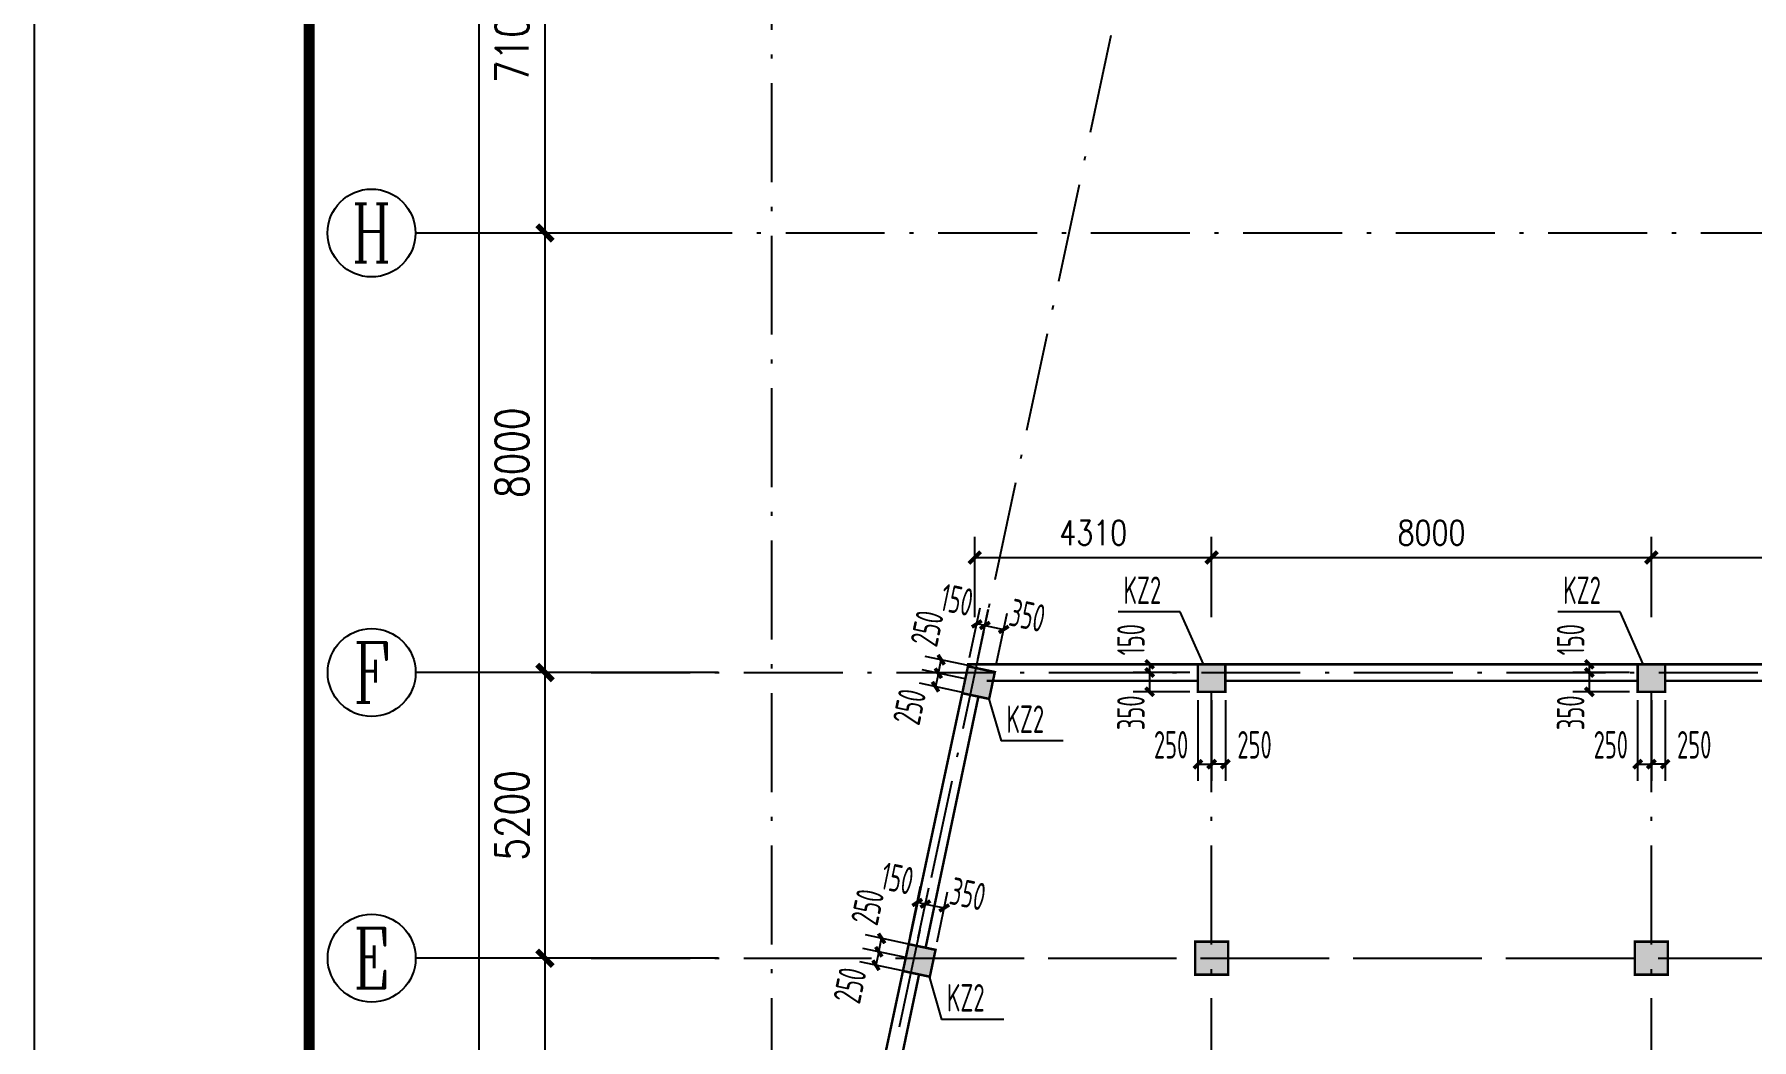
# Model space of a CAD drawing. Extents: x 2468086 to 6957054, y -3413633 to -667223.
# Drawn here: x 4916351 to 4947595, y -1210950 to -1192652 of the extents above; entities that cross this region are included whole.
import ezdxf
from ezdxf.enums import TextEntityAlignment as Align

# ---------------------------------------------------------------- set-up
doc = ezdxf.new("R2010")
doc.units = 0
doc.header["$LTSCALE"] = 100
doc.header["$MEASUREMENT"] = 0
doc.linetypes.add('2', pattern=[18.5, 12, -3, 0.5, -3])
doc.layers.get('0').update_dxf_attribs({"linetype": 'CONTINUOUS'})
doc.layers.get('DEFPOINTS').update_dxf_attribs({"linetype": 'CONTINUOUS'})
for name, color, linetype in [('AXIS', 3, 'CONTINUOUS'), ('AXIS_TEXT', 7, 'CONTINUOUS'), ('PUB_TITLE', 4, 'CONTINUOUS'), ('墙__实线', 3, 'CONTINUOUS'), ('柱', 2, 'CONTINUOUS'), ('柱填充', 43, 'CONTINUOUS'), ('柱编号', 211, 'CONTINUOUS'), ('轴线__尺寸数字', 7, 'CONTINUOUS'), ('轴线__点划线', 252, '2'), ('通风井定位', 145, 'CONTINUOUS')]:
    doc.layers.add(name, color=color, linetype=linetype)
doc.styles.add('_TCH_AXIS', font='COMPLEX', dxfattribs={"bigfont": 'GBCBIG'})
doc.styles.add('DIM_FONT', font='SIMPLEX.shx', dxfattribs={"width": 0.8})
doc.styles.add('GB', font='gbxwxt.shx', dxfattribs={"width": 0.7, "height": 500, "bigfont": 'gbhzfs.shx'})
doc.dimstyles.new('DIMN150', dxfattribs={"dimscale": 1.5, "dimtxt": 300, "dimasz": 100, "dimexe": 250, "dimexo": 300, "dimgap": 150, "dimtad": 1, "dimdec": 0, "dimzin": 0, "dimdsep": 46, "dimtxsty": 'DIM_FONT', "dimblk": 'ARCHTICK', "dimcen": 0.09, "dimclrt": 7, "dimazin": 2, "dimtfac": 1, "dimtdec": 0, "dimtix": 1, "dimtmove": 2, "dimatfit": 3, "dimfxl": 1, "dimtolj": 1, "dimtzin": 0, "dimarcsym": 0})
doc.dimstyles.new('DIMN200', dxfattribs={"dimscale": 2, "dimtxt": 300, "dimasz": 100, "dimexe": 250, "dimexo": 300, "dimgap": 150, "dimtad": 1, "dimdec": 0, "dimzin": 0, "dimdsep": 46, "dimtxsty": 'DIM_FONT', "dimblk": 'ARCHTICK', "dimcen": 0.09, "dimclrt": 7, "dimazin": 2, "dimtfac": 1, "dimtdec": 0, "dimtix": 1, "dimtmove": 2, "dimatfit": 3, "dimldrblk": 'ARCHTICK', "dimfxl": 1, "dimtolj": 1, "dimtzin": 0, "dimarcsym": 0})
doc.dimstyles.new('LYSDIM1', dxfattribs={"dimtxt": 375, "dimasz": 1.5, "dimexe": 300, "dimexo": 150, "dimgap": 90, "dimtad": 1, "dimdec": 0, "dimzin": 0, "dimdsep": 46, "dimtxsty": 'GB', "dimblk1": 'JT', "dimblk2": 'JT', "dimsah": 1, "dimcen": 0, "dimclrt": 7, "dimadec": 0, "dimazin": 0, "dimtfac": 1, "dimtdec": 0, "dimtix": 1, "dimtmove": 2, "dimatfit": 3, "dimldrblk": 'JT', "dimfxl": 1, "dimtolj": 1, "dimtzin": 0, "dimarcsym": 0})

# ---------------------------------------------------------------- blocks, each defined once
blk = doc.blocks.new('_ARCHTICK')
at = {"color": 0, "const_width": 0.5}
blk.add_lwpolyline([(-0.71, -0.71), (0.71, 0.71)], dxfattribs=at)
blk = doc.blocks.new('*D2804')
at = {"layer": 'AXIS', "color": 0, "lineweight": -2, "transparency": 16777216}
for p, q in [((4933461, -1203259), (4933461, -1201799)), ((4937771, -1203259), (4937771, -1201799)), ((4933461, -1202174), (4937771, -1202174))]:
    blk.add_line(p, q, dxfattribs=at)
at = {"layer": 'DEFPOINTS', "color": 0, "transparency": 16777216}
for p in [(4937771, -1202174), (4933461, -1203709), (4937771, -1203709)]:
    blk.add_point(p, dxfattribs=at)
at = {"layer": 'AXIS', "color": 0, "lineweight": -2, "transparency": 16777216, "xscale": 150, "yscale": 150, "zscale": 150, "rotation": 180}
blk.add_blockref('_ARCHTICK', (4933461, -1202174), dxfattribs=at)
at = {"layer": 'AXIS', "color": 0, "lineweight": -2, "transparency": 16777216, "xscale": 150, "yscale": 150, "zscale": 150}
blk.add_blockref('_ARCHTICK', (4937771, -1202174), dxfattribs=at)
at = {"layer": 'AXIS', "color": 7, "transparency": 16777216, "insert": (4935616, -1201724), "char_height": 450, "attachment_point": 5, "style": 'DIM_FONT'}
blk.add_mtext('\\A1;4310', dxfattribs=at)
blk = doc.blocks.new('*D2805')
at = {"layer": 'AXIS', "color": 0, "lineweight": -2, "transparency": 16777216}
for p, q in [((4937771, -1203259), (4937771, -1201799)), ((4945771, -1203259), (4945771, -1201799)), ((4937771, -1202174), (4945771, -1202174))]:
    blk.add_line(p, q, dxfattribs=at)
at = {"layer": 'DEFPOINTS', "color": 0, "transparency": 16777216}
for p in [(4945771, -1202174), (4937771, -1203709), (4945771, -1203709)]:
    blk.add_point(p, dxfattribs=at)
at = {"layer": 'AXIS', "color": 0, "lineweight": -2, "transparency": 16777216, "xscale": 150, "yscale": 150, "zscale": 150, "rotation": 180}
blk.add_blockref('_ARCHTICK', (4937771, -1202174), dxfattribs=at)
at = {"layer": 'AXIS', "color": 0, "lineweight": -2, "transparency": 16777216, "xscale": 150, "yscale": 150, "zscale": 150}
blk.add_blockref('_ARCHTICK', (4945771, -1202174), dxfattribs=at)
at = {"layer": 'AXIS', "color": 7, "transparency": 16777216, "insert": (4941771, -1201724), "char_height": 450, "attachment_point": 5, "style": 'DIM_FONT'}
blk.add_mtext('\\A1;8000', dxfattribs=at)
blk = doc.blocks.new('*D2806')
at = {"layer": 'AXIS', "color": 0, "lineweight": -2, "transparency": 16777216}
for p, q in [((4945771, -1203259), (4945771, -1201799)), ((4953771, -1203259), (4953771, -1201799)), ((4945771, -1202174), (4953771, -1202174))]:
    blk.add_line(p, q, dxfattribs=at)
at = {"layer": 'DEFPOINTS', "color": 0, "transparency": 16777216}
for p in [(4953771, -1202174), (4945771, -1203709), (4953771, -1203709)]:
    blk.add_point(p, dxfattribs=at)
at = {"layer": 'AXIS', "color": 0, "lineweight": -2, "transparency": 16777216, "xscale": 150, "yscale": 150, "zscale": 150, "rotation": 180}
blk.add_blockref('_ARCHTICK', (4945771, -1202174), dxfattribs=at)
at = {"layer": 'AXIS', "color": 0, "lineweight": -2, "transparency": 16777216, "xscale": 150, "yscale": 150, "zscale": 150}
blk.add_blockref('_ARCHTICK', (4953771, -1202174), dxfattribs=at)
at = {"layer": 'AXIS', "color": 7, "transparency": 16777216, "insert": (4949771, -1201724), "char_height": 450, "attachment_point": 5, "style": 'DIM_FONT'}
blk.add_mtext('\\A1;8000', dxfattribs=at)
blk = doc.blocks.new('*D2838')
at = {"layer": 'AXIS', "color": 0, "lineweight": -2, "transparency": 16777216}
for p, q in [((4928792, -1209468), (4925142, -1209468)), ((4925642, -1216468), (4925642, -1209468)), ((4928792, -1216468), (4925142, -1216468))]:
    blk.add_line(p, q, dxfattribs=at)
at = {"layer": 'DEFPOINTS', "color": 0, "transparency": 16777216}
for p in [(4925642, -1209468), (4929392, -1209468), (4929392, -1216468)]:
    blk.add_point(p, dxfattribs=at)
at = {"layer": 'AXIS', "color": 0, "lineweight": -2, "transparency": 16777216, "xscale": 200, "yscale": 200, "zscale": 200}
for p, rotation in [((4925642, -1209468), 90), ((4925642, -1216468), 270)]:
    blk.add_blockref('_ARCHTICK', p, dxfattribs=dict(at, rotation=rotation))
at = {"layer": 'AXIS', "color": 7, "transparency": 16777216, "insert": (4925042, -1212968), "char_height": 600, "attachment_point": 5, "rotation": 90, "style": 'DIM_FONT'}
blk.add_mtext('\\A1;7000', dxfattribs=at)
blk = doc.blocks.new('*D2839')
at = {"layer": 'AXIS', "color": 0, "lineweight": -2, "transparency": 16777216}
for p, q in [((4928792, -1204268), (4925142, -1204268)), ((4925642, -1209468), (4925642, -1204268)), ((4928792, -1209468), (4925142, -1209468))]:
    blk.add_line(p, q, dxfattribs=at)
at = {"layer": 'DEFPOINTS', "color": 0, "transparency": 16777216}
for p in [(4925642, -1204268), (4929392, -1204268), (4929392, -1209468)]:
    blk.add_point(p, dxfattribs=at)
at = {"layer": 'AXIS', "color": 0, "lineweight": -2, "transparency": 16777216, "xscale": 200, "yscale": 200, "zscale": 200}
for p, rotation in [((4925642, -1204268), 90), ((4925642, -1209468), 270)]:
    blk.add_blockref('_ARCHTICK', p, dxfattribs=dict(at, rotation=rotation))
at = {"layer": 'AXIS', "color": 7, "transparency": 16777216, "insert": (4925042, -1206868), "char_height": 600, "attachment_point": 5, "rotation": 90, "style": 'DIM_FONT'}
blk.add_mtext('\\A1;5200', dxfattribs=at)
blk = doc.blocks.new('*D2840')
at = {"layer": 'AXIS', "color": 0, "lineweight": -2, "transparency": 16777216}
for p, q in [((4928792, -1196268), (4925142, -1196268)), ((4925642, -1204268), (4925642, -1196268)), ((4928792, -1204268), (4925142, -1204268))]:
    blk.add_line(p, q, dxfattribs=at)
at = {"layer": 'DEFPOINTS', "color": 0, "transparency": 16777216}
for p in [(4925642, -1196268), (4929392, -1196268), (4929392, -1204268)]:
    blk.add_point(p, dxfattribs=at)
at = {"layer": 'AXIS', "color": 0, "lineweight": -2, "transparency": 16777216, "xscale": 200, "yscale": 200, "zscale": 200}
for p, rotation in [((4925642, -1196268), 90), ((4925642, -1204268), 270)]:
    blk.add_blockref('_ARCHTICK', p, dxfattribs=dict(at, rotation=rotation))
at = {"layer": 'AXIS', "color": 7, "transparency": 16777216, "insert": (4925042, -1200268), "char_height": 600, "attachment_point": 5, "rotation": 90, "style": 'DIM_FONT'}
blk.add_mtext('\\A1;8000', dxfattribs=at)
blk = doc.blocks.new('*D2841')
at = {"layer": 'AXIS', "color": 0, "lineweight": -2, "transparency": 16777216}
for p, q in [((4928792, -1189168), (4925142, -1189168)), ((4925642, -1196268), (4925642, -1189168)), ((4928792, -1196268), (4925142, -1196268))]:
    blk.add_line(p, q, dxfattribs=at)
at = {"layer": 'DEFPOINTS', "color": 0, "transparency": 16777216}
for p in [(4925642, -1189168), (4929392, -1189168), (4929392, -1196268)]:
    blk.add_point(p, dxfattribs=at)
at = {"layer": 'AXIS', "color": 0, "lineweight": -2, "transparency": 16777216, "xscale": 200, "yscale": 200, "zscale": 200}
for p, rotation in [((4925642, -1189168), 90), ((4925642, -1196268), 270)]:
    blk.add_blockref('_ARCHTICK', p, dxfattribs=dict(at, rotation=rotation))
at = {"layer": 'AXIS', "color": 7, "transparency": 16777216, "insert": (4925042, -1192718), "char_height": 600, "attachment_point": 5, "rotation": 90, "style": 'DIM_FONT'}
blk.add_mtext('\\A1;7100', dxfattribs=at)
blk = doc.blocks.new('*D2857')
at = {"layer": 'AXIS', "color": 0, "lineweight": -2, "transparency": 16777216}
for p, q in [((4928792, -1102768), (4923942, -1102768)), ((4924442, -1236968), (4924442, -1102768)), ((4928792, -1236968), (4923942, -1236968))]:
    blk.add_line(p, q, dxfattribs=at)
at = {"layer": 'DEFPOINTS', "color": 0, "transparency": 16777216}
for p in [(4924442, -1102768), (4929392, -1102768), (4929392, -1236968)]:
    blk.add_point(p, dxfattribs=at)
at = {"layer": 'AXIS', "color": 0, "lineweight": -2, "transparency": 16777216, "xscale": 200, "yscale": 200, "zscale": 200}
for p, rotation in [((4924442, -1102768), 90), ((4924442, -1236968), 270)]:
    blk.add_blockref('_ARCHTICK', p, dxfattribs=dict(at, rotation=rotation))
at = {"layer": 'AXIS', "color": 7, "transparency": 16777216, "insert": (4923842, -1169868), "char_height": 600, "attachment_point": 5, "rotation": 90, "style": 'DIM_FONT'}
blk.add_mtext('\\A1;134200', dxfattribs=at)
blk = doc.blocks.new('JT')
at = {"layer": '轴线__尺寸数字', "const_width": 45}
blk.add_lwpolyline([(-50, -50), (50, 50)], dxfattribs=at)
blk.add_lwpolyline([(-50, -50), (50, 50)], dxfattribs=at)
blk = doc.blocks.new('*D3351')
at = {"layer": 'DEFPOINTS', "color": 0, "transparency": 16777216}
for p in [(4931767, -1209107), (4932405, -1209242), (4932353, -1209487)]:
    blk.add_point(p, dxfattribs=at)
at = {"layer": '通风井定位', "color": 0, "lineweight": -2, "transparency": 16777216}
for p, q in [((4932258, -1209211), (4931474, -1209044)), ((4931715, -1209350), (4931767, -1209108)), ((4932206, -1209456), (4931422, -1209289))]:
    blk.add_line(p, q, dxfattribs=at)
at = {"layer": '通风井定位', "color": 0, "lineweight": -2, "transparency": 16777216, "xscale": 1.5, "yscale": 1.5, "zscale": 1.5}
for p, rotation in [((4931767, -1209107), 77.99939147855883), ((4931715, -1209351), 257.9993914785588)]:
    blk.add_blockref('JT', p, dxfattribs=dict(at, rotation=rotation))
at = {"layer": '通风井定位', "color": 7, "transparency": 16777216, "insert": (4931510, -1208535), "char_height": 500, "attachment_point": 5, "rotation": 77.9994, "style": 'GB'}
blk.add_mtext('\\A1;250', dxfattribs=at)
blk = doc.blocks.new('*D3352')
at = {"layer": 'DEFPOINTS', "color": 0, "transparency": 16777216}
for p in [(4931663, -1209596), (4932301, -1209731), (4932353, -1209487)]:
    blk.add_point(p, dxfattribs=at)
at = {"layer": '通风井定位', "color": 0, "lineweight": -2, "transparency": 16777216}
for p, q in [((4932206, -1209456), (4931422, -1209289)), ((4931715, -1209353), (4931663, -1209594)), ((4932154, -1209700), (4931370, -1209534))]:
    blk.add_line(p, q, dxfattribs=at)
at = {"layer": '通风井定位', "color": 0, "lineweight": -2, "transparency": 16777216, "xscale": 1.5, "yscale": 1.5, "zscale": 1.5}
for p, rotation in [((4931663, -1209596), 258.0005633852197), ((4931715, -1209351), 78.00056338521972)]:
    blk.add_blockref('JT', p, dxfattribs=dict(at, rotation=rotation))
at = {"layer": '通风井定位', "color": 7, "transparency": 16777216, "insert": (4931189, -1209961), "char_height": 500, "attachment_point": 5, "rotation": 78.0006, "style": 'GB'}
blk.add_mtext('\\A1;250', dxfattribs=at)
blk = doc.blocks.new('*D3353')
at = {"layer": 'DEFPOINTS', "color": 0, "transparency": 16777216}
for p in [(4932414, -1208452), (4932254, -1209211), (4932401, -1209242)]:
    blk.add_point(p, dxfattribs=at)
at = {"layer": '通风井定位', "color": 0, "lineweight": -2, "transparency": 16777216}
for p, q in [((4932285, -1209064), (4932475, -1208158)), ((4932432, -1209095), (4932623, -1208189)), ((4932412, -1208452), (4932411, -1208451)), ((4932561, -1208483), (4932414, -1208452)), ((4932562, -1208483), (4932564, -1208483))]:
    blk.add_line(p, q, dxfattribs=at)
at = {"layer": '通风井定位', "color": 0, "lineweight": -2, "transparency": 16777216, "xscale": 1.5, "yscale": 1.5, "zscale": 1.5}
for p, rotation in [((4932414, -1208452), 348.134123023247), ((4932561, -1208483), 168.134123023247)]:
    blk.add_blockref('JT', p, dxfattribs=dict(at, rotation=rotation))
at = {"layer": '通风井定位', "color": 7, "transparency": 16777216, "insert": (4932052, -1208016), "char_height": 500, "attachment_point": 5, "rotation": 348.1341, "style": 'GB'}
blk.add_mtext('\\A1;150', dxfattribs=at)
blk = doc.blocks.new('*D3354')
at = {"layer": 'DEFPOINTS', "color": 0, "transparency": 16777216}
for p in [(4932905, -1208553), (4932401, -1209242), (4932743, -1209314)]:
    blk.add_point(p, dxfattribs=at)
at = {"layer": '通风井定位', "color": 0, "lineweight": -2, "transparency": 16777216}
for p, q in [((4932433, -1209095), (4932626, -1208187)), ((4932565, -1208481), (4932904, -1208553)), ((4932775, -1209168), (4932967, -1208260))]:
    blk.add_line(p, q, dxfattribs=at)
at = {"layer": '通风井定位', "color": 0, "lineweight": -2, "transparency": 16777216, "xscale": 1.5, "yscale": 1.5, "zscale": 1.5}
for p, rotation in [((4932563, -1208481), 167.9999755995883), ((4932905, -1208553), 347.9999755995883)]:
    blk.add_blockref('JT', p, dxfattribs=dict(at, rotation=rotation))
at = {"layer": '通风井定位', "color": 7, "transparency": 16777216, "insert": (4933336, -1208298), "char_height": 500, "attachment_point": 5, "rotation": 348, "style": 'GB'}
blk.add_mtext('\\A1;350', dxfattribs=at)
blk = doc.blocks.new('*D3355')
at = {"layer": 'DEFPOINTS', "color": 0, "transparency": 16777216}
for p in [(4932850, -1204036), (4933436, -1204416), (4933488, -1204172)]:
    blk.add_point(p, dxfattribs=at)
at = {"layer": '通风井定位', "color": 0, "lineweight": -2, "transparency": 16777216}
for p, q in [((4933341, -1204141), (4932557, -1203974)), ((4932798, -1204279), (4932850, -1204038)), ((4933289, -1204385), (4932505, -1204219))]:
    blk.add_line(p, q, dxfattribs=at)
at = {"layer": '通风井定位', "color": 0, "lineweight": -2, "transparency": 16777216, "xscale": 1.5, "yscale": 1.5, "zscale": 1.5}
for p, rotation in [((4932798, -1204281), 257.9993914785588), ((4932850, -1204036), 77.99939147855883)]:
    blk.add_blockref('JT', p, dxfattribs=dict(at, rotation=rotation))
at = {"layer": '通风井定位', "color": 7, "transparency": 16777216, "insert": (4932593, -1203464), "char_height": 500, "attachment_point": 5, "rotation": 77.9994, "style": 'GB'}
blk.add_mtext('\\A1;250', dxfattribs=at)
blk = doc.blocks.new('*D3356')
at = {"layer": 'DEFPOINTS', "color": 0, "transparency": 16777216}
for p in [(4933436, -1204416), (4932746, -1204526), (4933384, -1204661)]:
    blk.add_point(p, dxfattribs=at)
at = {"layer": '通风井定位', "color": 0, "lineweight": -2, "transparency": 16777216}
for p, q in [((4933237, -1204630), (4932453, -1204463)), ((4933289, -1204385), (4932505, -1204219)), ((4932798, -1204282), (4932746, -1204524))]:
    blk.add_line(p, q, dxfattribs=at)
at = {"layer": '通风井定位', "color": 0, "lineweight": -2, "transparency": 16777216, "xscale": 1.5, "yscale": 1.5, "zscale": 1.5}
for p, rotation in [((4932798, -1204281), 78.00056338501099), ((4932746, -1204526), 258.000563385011)]:
    blk.add_blockref('JT', p, dxfattribs=dict(at, rotation=rotation))
at = {"layer": '通风井定位', "color": 7, "transparency": 16777216, "insert": (4932272, -1204891), "char_height": 500, "attachment_point": 5, "rotation": 78.0006, "style": 'GB'}
blk.add_mtext('\\A1;250', dxfattribs=at)
blk = doc.blocks.new('*D3357')
at = {"layer": 'DEFPOINTS', "color": 0, "transparency": 16777216}
for p in [(4933497, -1203382), (4933337, -1204140), (4933484, -1204171)]:
    blk.add_point(p, dxfattribs=at)
at = {"layer": '通风井定位', "color": 0, "lineweight": -2, "transparency": 16777216}
for p, q in [((4933368, -1203994), (4933558, -1203088)), ((4933515, -1204025), (4933706, -1203119)), ((4933495, -1203381), (4933494, -1203381)), ((4933644, -1203412), (4933497, -1203382)), ((4933645, -1203413), (4933647, -1203413))]:
    blk.add_line(p, q, dxfattribs=at)
at = {"layer": '通风井定位', "color": 0, "lineweight": -2, "transparency": 16777216, "xscale": 1.5, "yscale": 1.5, "zscale": 1.5}
for p, rotation in [((4933497, -1203382), 348.134123023247), ((4933644, -1203412), 168.134123023247)]:
    blk.add_blockref('JT', p, dxfattribs=dict(at, rotation=rotation))
at = {"layer": '通风井定位', "color": 7, "transparency": 16777216, "insert": (4933135, -1202945), "char_height": 500, "attachment_point": 5, "rotation": 348.1341, "style": 'GB'}
blk.add_mtext('\\A1;150', dxfattribs=at)
blk = doc.blocks.new('*D3358')
at = {"layer": 'DEFPOINTS', "color": 0, "transparency": 16777216}
for p in [(4933988, -1203483), (4933484, -1204171), (4933826, -1204244)]:
    blk.add_point(p, dxfattribs=at)
at = {"layer": '通风井定位', "color": 0, "lineweight": -2, "transparency": 16777216}
for p, q in [((4933516, -1204025), (4933709, -1203117)), ((4933858, -1204097), (4934051, -1203190)), ((4933648, -1203411), (4933987, -1203483))]:
    blk.add_line(p, q, dxfattribs=at)
at = {"layer": '通风井定位', "color": 0, "lineweight": -2, "transparency": 16777216, "xscale": 1.5, "yscale": 1.5, "zscale": 1.5}
for p, rotation in [((4933646, -1203410), 167.9999755996201), ((4933988, -1203483), 347.9999755996201)]:
    blk.add_blockref('JT', p, dxfattribs=dict(at, rotation=rotation))
at = {"layer": '通风井定位', "color": 7, "transparency": 16777216, "insert": (4934419, -1203228), "char_height": 500, "attachment_point": 5, "rotation": 348, "style": 'GB'}
blk.add_mtext('\\A1;350', dxfattribs=at)
blk = doc.blocks.new('*D3387')
at = {"layer": 'DEFPOINTS', "color": 0, "transparency": 16777216}
for p in [(4937521, -1204118), (4936642, -1204268), (4937521, -1204268)]:
    blk.add_point(p, dxfattribs=at)
at = {"layer": '通风井定位', "color": 0, "lineweight": -2, "transparency": 16777216}
for p, q in [((4937371, -1204118), (4936342, -1204118)), ((4936642, -1204116), (4936642, -1204115)), ((4936642, -1204118), (4936642, -1204268)), ((4937371, -1204268), (4936342, -1204268)), ((4936642, -1204269), (4936642, -1204271))]:
    blk.add_line(p, q, dxfattribs=at)
at = {"layer": '通风井定位', "color": 0, "lineweight": -2, "transparency": 16777216, "xscale": 1.5, "yscale": 1.5, "zscale": 1.5}
for p, rotation in [((4936642, -1204118), 270), ((4936642, -1204268), 90)]:
    blk.add_blockref('JT', p, dxfattribs=dict(at, rotation=rotation))
at = {"layer": '通风井定位', "color": 7, "transparency": 16777216, "insert": (4936302, -1203671), "char_height": 500, "attachment_point": 5, "rotation": 90, "style": 'GB'}
blk.add_mtext('\\A1;150', dxfattribs=at)
blk = doc.blocks.new('*D3388')
at = {"layer": 'DEFPOINTS', "color": 0, "transparency": 16777216}
for p in [(4937521, -1204268), (4936642, -1204618), (4937521, -1204618)]:
    blk.add_point(p, dxfattribs=at)
at = {"layer": '通风井定位', "color": 0, "lineweight": -2, "transparency": 16777216}
for p, q in [((4937371, -1204268), (4936342, -1204268)), ((4936642, -1204269), (4936642, -1204616)), ((4937371, -1204618), (4936342, -1204618))]:
    blk.add_line(p, q, dxfattribs=at)
at = {"layer": '通风井定位', "color": 0, "lineweight": -2, "transparency": 16777216, "xscale": 1.5, "yscale": 1.5, "zscale": 1.5}
for p, rotation in [((4936642, -1204268), 90), ((4936642, -1204618), 270)]:
    blk.add_blockref('JT', p, dxfattribs=dict(at, rotation=rotation))
at = {"layer": '通风井定位', "color": 7, "transparency": 16777216, "insert": (4936302, -1205001), "char_height": 500, "attachment_point": 5, "rotation": 90, "style": 'GB'}
blk.add_mtext('\\A1;350', dxfattribs=at)
blk = doc.blocks.new('*D3389')
at = {"layer": 'DEFPOINTS', "color": 0, "transparency": 16777216}
for p in [(4937521, -1204618), (4937771, -1204618), (4937771, -1205936)]:
    blk.add_point(p, dxfattribs=at)
at = {"layer": '通风井定位', "color": 0, "lineweight": -2, "transparency": 16777216}
for p, q in [((4937521, -1204768), (4937521, -1206236)), ((4937771, -1204768), (4937771, -1206236)), ((4937522, -1205936), (4937769, -1205936))]:
    blk.add_line(p, q, dxfattribs=at)
at = {"layer": '通风井定位', "color": 0, "lineweight": -2, "transparency": 16777216, "xscale": 1.5, "yscale": 1.5, "zscale": 1.5, "rotation": 180}
blk.add_blockref('JT', (4937521, -1205936), dxfattribs=at)
at = {"layer": '通风井定位', "color": 0, "lineweight": -2, "transparency": 16777216, "xscale": 1.5, "yscale": 1.5, "zscale": 1.5}
blk.add_blockref('JT', (4937771, -1205936), dxfattribs=at)
at = {"layer": '通风井定位', "color": 7, "transparency": 16777216, "insert": (4937033, -1205583), "char_height": 500, "attachment_point": 5, "style": 'GB'}
blk.add_mtext('\\A1;250', dxfattribs=at)
blk = doc.blocks.new('*D3390')
at = {"layer": 'DEFPOINTS', "color": 0, "transparency": 16777216}
for p in [(4937771, -1204618), (4938021, -1204618), (4937771, -1205936)]:
    blk.add_point(p, dxfattribs=at)
at = {"layer": '通风井定位', "color": 0, "lineweight": -2, "transparency": 16777216}
for p, q in [((4937771, -1204768), (4937771, -1206236)), ((4938021, -1204768), (4938021, -1206236)), ((4938019, -1205936), (4937772, -1205936))]:
    blk.add_line(p, q, dxfattribs=at)
at = {"layer": '通风井定位', "color": 0, "lineweight": -2, "transparency": 16777216, "xscale": 1.5, "yscale": 1.5, "zscale": 1.5, "rotation": 180}
blk.add_blockref('JT', (4937771, -1205936), dxfattribs=at)
at = {"layer": '通风井定位', "color": 0, "lineweight": -2, "transparency": 16777216, "xscale": 1.5, "yscale": 1.5, "zscale": 1.5}
blk.add_blockref('JT', (4938021, -1205936), dxfattribs=at)
at = {"layer": '通风井定位', "color": 7, "transparency": 16777216, "insert": (4938551, -1205583), "char_height": 500, "attachment_point": 5, "style": 'GB'}
blk.add_mtext('\\A1;250', dxfattribs=at)
blk = doc.blocks.new('*D3391')
at = {"layer": 'DEFPOINTS', "color": 0, "transparency": 16777216}
for p in [(4945521, -1204118), (4944642, -1204268), (4945521, -1204268)]:
    blk.add_point(p, dxfattribs=at)
at = {"layer": '通风井定位', "color": 0, "lineweight": -2, "transparency": 16777216}
for p, q in [((4945371, -1204118), (4944342, -1204118)), ((4944642, -1204116), (4944642, -1204115)), ((4944642, -1204118), (4944642, -1204268)), ((4945371, -1204268), (4944342, -1204268)), ((4944642, -1204269), (4944642, -1204271))]:
    blk.add_line(p, q, dxfattribs=at)
at = {"layer": '通风井定位', "color": 0, "lineweight": -2, "transparency": 16777216, "xscale": 1.5, "yscale": 1.5, "zscale": 1.5}
for p, rotation in [((4944642, -1204118), 270), ((4944642, -1204268), 90)]:
    blk.add_blockref('JT', p, dxfattribs=dict(at, rotation=rotation))
at = {"layer": '通风井定位', "color": 7, "transparency": 16777216, "insert": (4944302, -1203671), "char_height": 500, "attachment_point": 5, "rotation": 90, "style": 'GB'}
blk.add_mtext('\\A1;150', dxfattribs=at)
blk = doc.blocks.new('*D3392')
at = {"layer": 'DEFPOINTS', "color": 0, "transparency": 16777216}
for p in [(4945521, -1204268), (4944642, -1204618), (4945521, -1204618)]:
    blk.add_point(p, dxfattribs=at)
at = {"layer": '通风井定位', "color": 0, "lineweight": -2, "transparency": 16777216}
for p, q in [((4945371, -1204268), (4944342, -1204268)), ((4944642, -1204269), (4944642, -1204616)), ((4945371, -1204618), (4944342, -1204618))]:
    blk.add_line(p, q, dxfattribs=at)
at = {"layer": '通风井定位', "color": 0, "lineweight": -2, "transparency": 16777216, "xscale": 1.5, "yscale": 1.5, "zscale": 1.5}
for p, rotation in [((4944642, -1204268), 90), ((4944642, -1204618), 270)]:
    blk.add_blockref('JT', p, dxfattribs=dict(at, rotation=rotation))
at = {"layer": '通风井定位', "color": 7, "transparency": 16777216, "insert": (4944302, -1205001), "char_height": 500, "attachment_point": 5, "rotation": 90, "style": 'GB'}
blk.add_mtext('\\A1;350', dxfattribs=at)
blk = doc.blocks.new('*D3393')
at = {"layer": 'DEFPOINTS', "color": 0, "transparency": 16777216}
for p in [(4945521, -1204618), (4945771, -1204618), (4945771, -1205936)]:
    blk.add_point(p, dxfattribs=at)
at = {"layer": '通风井定位', "color": 0, "lineweight": -2, "transparency": 16777216}
for p, q in [((4945521, -1204768), (4945521, -1206236)), ((4945771, -1204768), (4945771, -1206236)), ((4945522, -1205936), (4945769, -1205936))]:
    blk.add_line(p, q, dxfattribs=at)
at = {"layer": '通风井定位', "color": 0, "lineweight": -2, "transparency": 16777216, "xscale": 1.5, "yscale": 1.5, "zscale": 1.5, "rotation": 180}
blk.add_blockref('JT', (4945521, -1205936), dxfattribs=at)
at = {"layer": '通风井定位', "color": 0, "lineweight": -2, "transparency": 16777216, "xscale": 1.5, "yscale": 1.5, "zscale": 1.5}
blk.add_blockref('JT', (4945771, -1205936), dxfattribs=at)
at = {"layer": '通风井定位', "color": 7, "transparency": 16777216, "insert": (4945033, -1205583), "char_height": 500, "attachment_point": 5, "style": 'GB'}
blk.add_mtext('\\A1;250', dxfattribs=at)
blk = doc.blocks.new('*D3394')
at = {"layer": 'DEFPOINTS', "color": 0, "transparency": 16777216}
for p in [(4945771, -1204618), (4946021, -1204618), (4945771, -1205936)]:
    blk.add_point(p, dxfattribs=at)
at = {"layer": '通风井定位', "color": 0, "lineweight": -2, "transparency": 16777216}
for p, q in [((4945771, -1204768), (4945771, -1206236)), ((4946021, -1204768), (4946021, -1206236)), ((4946019, -1205936), (4945772, -1205936))]:
    blk.add_line(p, q, dxfattribs=at)
at = {"layer": '通风井定位', "color": 0, "lineweight": -2, "transparency": 16777216, "xscale": 1.5, "yscale": 1.5, "zscale": 1.5, "rotation": 180}
blk.add_blockref('JT', (4945771, -1205936), dxfattribs=at)
at = {"layer": '通风井定位', "color": 0, "lineweight": -2, "transparency": 16777216, "xscale": 1.5, "yscale": 1.5, "zscale": 1.5}
blk.add_blockref('JT', (4946021, -1205936), dxfattribs=at)
at = {"layer": '通风井定位', "color": 7, "transparency": 16777216, "insert": (4946551, -1205583), "char_height": 500, "attachment_point": 5, "style": 'GB'}
blk.add_mtext('\\A1;250', dxfattribs=at)
blk = doc.blocks.new('a00')
at = {"layer": 'PUB_TITLE'}
blk.add_lwpolyline([(2049330, 4204231), (2376330, 4204231), (2376330, 4372431), (2049330, 4372431)], close=True, dxfattribs=at)
at = {"layer": 'PUB_TITLE', "const_width": 200}
blk.add_lwpolyline([(2054330, 4206231), (2374330, 4206231), (2374330, 4370431), (2054330, 4370431)], close=True, dxfattribs=at)

msp = doc.modelspace()

# ---------------------------------------------------------------- hatches: boundary and pattern name
at = {"layer": '柱填充'}
for points in [[(4933233.4, -1204643.8), (4933722.5, -1204747.8), (4933826.5, -1204258.7), (4933337.4, -1204154.8)], [(4937520.8, -1204117.8), (4937520.8, -1204617.8), (4938020.8, -1204617.8), (4938020.8, -1204117.8)], [(4945520.8, -1204117.8), (4945520.8, -1204617.8), (4946020.8, -1204617.8), (4946020.8, -1204117.8)], [(4932154.1, -1209700.3), (4932643.2, -1209804.2), (4932747.1, -1209315.1), (4932258.1, -1209211.2)], [(4937470.8, -1209167.6), (4937470.8, -1209767.6), (4938070.8, -1209767.6), (4938070.8, -1209167.6)], [(4945470.8, -1209167.6), (4945470.8, -1209767.6), (4946070.8, -1209767.6), (4946070.8, -1209167.6)]]:
    msp.add_hatch(color=256, dxfattribs=at).paths.add_polyline_path(points)

# ---------------------------------------------------------------- linework, layer by layer
at = {"layer": 'AXIS'}
for p, q in [((4928366.6, -1196267.8), (4923285.1, -1196267.8)), ((4927078.1, -1204267.8), (4923288.4, -1204267.8)), ((4927078.1, -1209467.6), (4923288.4, -1209467.6))]:
    msp.add_line(p, q, dxfattribs=at)
for centre in [(4922485.1, -1196267.8), (4922488.4, -1204267.8), (4922488.4, -1209467.6)]:
    msp.add_circle(centre, 800, dxfattribs=at)
at = {"layer": '墙__实线', "color": 94, "const_width": 45}
for points in [[(4933317, -1204117.8), (4937520.8, -1204117.8)], [(4938020.8, -1204117.8), (4945520.8, -1204117.8)], [(4946020.8, -1204117.8), (4953520.8, -1204117.8)], [(4933679.8, -1204417.8), (4937520.8, -1204417.8)], [(4938020.8, -1204417.8), (4945520.8, -1204417.8)], [(4946020.8, -1204417.8), (4953520.8, -1204417.8)], [(4932258.1, -1209211.2), (4933233.4, -1204643.8)], [(4932566.5, -1209276.8), (4933526.9, -1204706.2)], [(4930768.2, -1216207.1), (4932154.1, -1209700.2)], [(4931079.5, -1216273.2), (4932447.6, -1209762.6)]]:
    msp.add_lwpolyline(points, dxfattribs=at)
at = {"layer": '柱', "const_width": 45}
for points in [[(4933233.4, -1204643.8), (4933722.5, -1204747.8), (4933826.5, -1204258.7), (4933337.4, -1204154.8), (4933233.4, -1204643.8)], [(4937520.8, -1204117.8), (4937520.8, -1204617.8), (4938020.8, -1204617.8), (4938020.8, -1204117.8), (4937520.8, -1204117.8)], [(4945520.8, -1204117.8), (4945520.8, -1204617.8), (4946020.8, -1204617.8), (4946020.8, -1204117.8), (4945520.8, -1204117.8)], [(4937470.8, -1209167.6), (4937470.8, -1209767.6), (4938070.8, -1209767.6), (4938070.8, -1209167.6), (4937470.8, -1209167.6)], [(4945470.8, -1209167.6), (4945470.8, -1209767.6), (4946070.8, -1209767.6), (4946070.8, -1209167.6), (4945470.8, -1209167.6)], [(4932154.1, -1209700.3), (4932643.2, -1209804.2), (4932747.1, -1209315.1), (4932258.1, -1209211.2), (4932154.1, -1209700.3)]]:
    msp.add_lwpolyline(points, dxfattribs=at)
at = {"layer": '柱编号'}
for p, q in [((4937200.6, -1203163.5), (4936068.5, -1203163.5)), ((4937623.4, -1204117.8), (4937200.6, -1203163.5)), ((4945200.6, -1203163.5), (4944068.5, -1203163.5)), ((4945623.4, -1204117.8), (4945200.6, -1203163.5)), ((4933711.9, -1204730.8), (4933938.7, -1205510.8)), ((4935070.9, -1205510.8), (4933938.7, -1205510.8)), ((4932628.9, -1209801.2), (4932855.7, -1210581.1)), ((4933987.9, -1210581.1), (4932855.7, -1210581.1))]:
    msp.add_line(p, q, dxfattribs=at)
at = {"layer": '轴线__点划线', "ltscale": 1.5}
for p, q in [((4929770.8, -1236967.6), (4929770.8, -1096231.2)), ((5037270.8, -1196267.8), (4923285.1, -1196267.8)), ((4926484, -1204267.8), (5039204.7, -1204267.8)), ((4937770.8, -1236967.6), (4937770.8, -1204267.8)), ((4945770.8, -1236967.6), (4945770.8, -1204267.8)), ((4926484, -1209467.6), (5033770.8, -1209467.6)), ((4929770.8, -1209467.6), (5210016.5, -1209467.6))]:
    msp.add_line(p, q, dxfattribs=at)
at = {"layer": '轴线__点划线', "ltscale": 1.5, "flags": 128}
msp.add_lwpolyline([(4944624.3, -1151967.8), (4926484, -1236967.6)], dxfattribs=at)

# ---------------------------------------------------------------- block references
at = {"layer": '墙__实线'}
msp.add_blockref('a00', (2867020.5, -5464147.8), dxfattribs=at)

# ---------------------------------------------------------------- texts
at = {"layer": 'AXIS_TEXT', "style": '_TCH_AXIS'}
for s, height, width, p, p2 in [('H', 1065, 0.7, (4922130.1, -1196800.3), (4922840.2, -1196800.3)), ('F', 1088.3, 0.8125, (4922151.5, -1204812), (4922825.3, -1204812)), ('E', 1088.3, 0.8125, (4922151.5, -1210011.8), (4922825.3, -1210011.8))]:
    msp.add_text(s, height=height, dxfattribs=dict(at, width=width)).set_placement(p, p2, align=Align.FIT)
at = {"layer": '柱编号', "style": 'GB', "width": 0.7}
for p in [(4936166.6, -1203020.2), (4944166.6, -1203020.2), (4934036.9, -1205367.4), (4932953.9, -1210437.8)]:
    msp.add_text('KZ2', height=500, dxfattribs=at).set_placement(p)

# ---------------------------------------------------------------- dimensions: what is measured, and where the dimension line sits
at = {"layer": 'AXIS'}
for p1, p2, distance, dimstyle, picture, middle in [((4929392.5, -1236967.6), (4929392.5, -1102767.8), 4950, 'DIMN200', '*D2857', (4923842.5, -1169867.7)), ((4929392.5, -1196267.8), (4929392.5, -1189167.8), 3750, 'DIMN200', '*D2841', (4925042.5, -1192717.8)), ((4929392.5, -1204267.8), (4929392.5, -1196267.8), 3750, 'DIMN200', '*D2840', (4925042.5, -1200267.8)), ((4933460.6, -1203709), (4937770.8, -1203709), 1535.5, 'DIMN150', '*D2804', (4935615.7, -1201723.5)), ((4937770.8, -1203709), (4945770.8, -1203709), 1535.5, 'DIMN150', '*D2805', (4941770.8, -1201723.5)), ((4945770.8, -1203709), (4953770.8, -1203709), 1535.5, 'DIMN150', '*D2806', (4949770.8, -1201723.5)), ((4929392.5, -1209467.6), (4929392.5, -1204267.8), 3750, 'DIMN200', '*D2839', (4925042.5, -1206867.7)), ((4929392.5, -1216467.6), (4929392.5, -1209467.6), 3750, 'DIMN200', '*D2838', (4925042.5, -1212967.6))]:
    dim = msp.add_aligned_dim(p1=p1, p2=p2, distance=distance, dimstyle=dimstyle, dxfattribs=at)
    dim.commit()
    dim.dimension.update_dxf_attribs({"geometry": picture, "text_midpoint": middle})
at = {"layer": '通风井定位'}
for base, p1, p2, angle, picture, middle, dimtype in [((4933496.8, -1203381.5), (4933484.4, -1204171.3), (4933337.3, -1204140.4), 168.13412, '*D3357', (4933134.5, -1202945.4), 129), ((4932850.1, -1204036.5), (4933435.9, -1204416.5), (4933487.8, -1204172), 77.99939, '*D3355', (4932592.5, -1203464.2), 129), ((4933988.1, -1203483.1), (4933484.4, -1204171.3), (4933826.4, -1204244), 347.99998, '*D3358', (4934418.8, -1203227.6), 129), ((4936641.7, -1204267.8), (4937520.8, -1204117.8), (4937520.8, -1204267.8), 90, '*D3387', (4936301.6, -1203670.6), 128), ((4944641.7, -1204267.8), (4945520.8, -1204117.8), (4945520.8, -1204267.8), 90, '*D3391', (4944301.6, -1203670.6), 128), ((4932746.1, -1204525.5), (4933435.9, -1204416.5), (4933383.9, -1204661.1), 258.00056, '*D3356', (4932272.2, -1204891.1), 129), ((4936641.7, -1204617.8), (4937520.8, -1204267.8), (4937520.8, -1204617.8), 90, '*D3388', (4936301.6, -1205001.3), 128), ((4944641.7, -1204617.8), (4945520.8, -1204267.8), (4945520.8, -1204617.8), 90, '*D3392', (4944301.6, -1205001.3), 128), ((4932413.8, -1208451.9), (4932401.4, -1209241.7), (4932254.3, -1209210.8), 168.13412, '*D3353', (4932051.5, -1208015.8), 129), ((4931767.1, -1209106.8), (4932352.8, -1209486.8), (4932404.8, -1209242.4), 77.99939, '*D3351', (4931509.5, -1208534.5), 129), ((4932905.1, -1208553.4), (4932401.4, -1209241.7), (4932743.4, -1209314.3), 347.99998, '*D3354', (4933335.7, -1208297.9), 129), ((4931663.1, -1209595.9), (4932352.8, -1209486.8), (4932300.8, -1209731.5), 258.00056, '*D3352', (4931189.1, -1209961.4), 129)]:
    dim = msp.add_linear_dim(base=base, p1=p1, p2=p2, angle=angle, dimstyle='LYSDIM1', override={"dimtxt": 500}, dxfattribs=at)
    dim.commit()
    dim.dimension.update_dxf_attribs({"geometry": picture, "text_midpoint": middle, "dimtype": dimtype})
for base, p1, p2, picture, middle in [((4937770.8, -1205935.8), (4937520.8, -1204617.8), (4937770.8, -1204617.8), '*D3389', (4937033.2, -1205582.6)), ((4937770.8, -1205935.8), (4938020.8, -1204617.8), (4937770.8, -1204617.8), '*D3390', (4938551.2, -1205582.6)), ((4945770.8, -1205935.8), (4945520.8, -1204617.8), (4945770.8, -1204617.8), '*D3393', (4945033.2, -1205582.6)), ((4945770.8, -1205935.8), (4946020.8, -1204617.8), (4945770.8, -1204617.8), '*D3394', (4946551.2, -1205582.6))]:
    dim = msp.add_linear_dim(base=base, p1=p1, p2=p2, dimstyle='LYSDIM1', override={"dimtxt": 500}, dxfattribs=at)
    dim.commit()
    dim.dimension.update_dxf_attribs({"geometry": picture, "text_midpoint": middle, "dimtype": 128})

doc.saveas('drawing.dxf')
